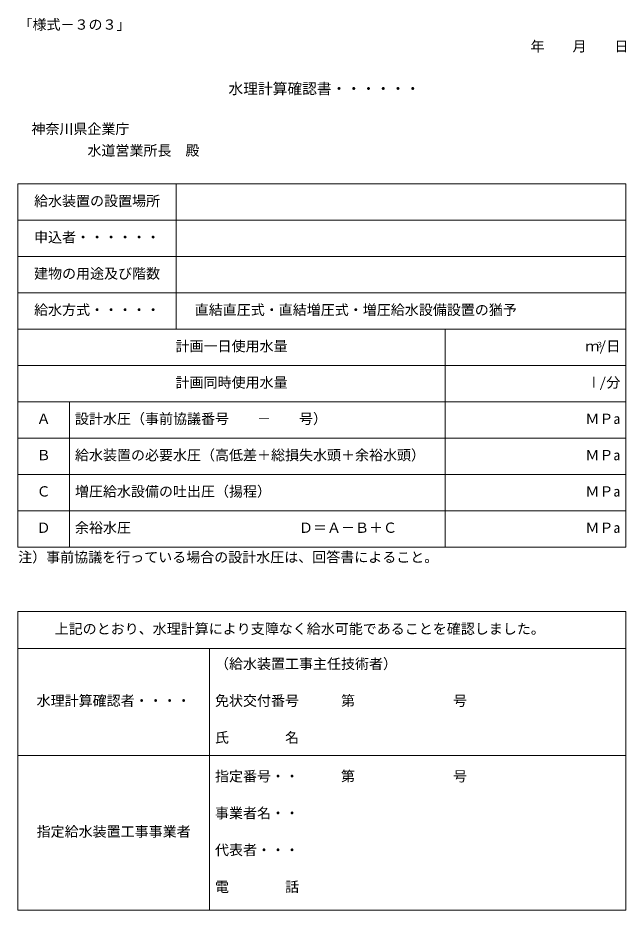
# Model space of a CAD drawing. Units: millimetres, scale not verified. Extents: x -10324 to 6184, y -10922 to 13286.
import ezdxf
from ezdxf.enums import TextEntityAlignment as Align

# ---------------------------------------------------------------- set-up
doc = ezdxf.new("R2010")
doc.units = ezdxf.units.MM
doc.header["$LTSCALE"] = 100
doc.layers.add('0-0', color=4, linetype='Continuous', lineweight=9)
doc.styles.add('祥南行書体', font='')
doc.styles.add('ＭＳ ゴシック', font='')
doc.styles.add('ＭＳ 明朝', font='')
doc.styles.get('祥南行書体').set_extended_font_data('祥南行書体')
doc.styles.get('ＭＳ ゴシック').set_extended_font_data('MS Gothic')
doc.styles.get('ＭＳ 明朝').set_extended_font_data('MS Mincho')

msp = doc.modelspace()

# ---------------------------------------------------------------- linework, layer by layer
at = {"layer": '0-0'}
for p, q in [((-10323.7, 8778.5), (6176.3, 8778.5)), ((-10323.7, 8778.5), (-10323.7, -1071.5)), ((-6023.7, 8778.5), (-6023.7, 4838.5)), ((6176.3, 8778.5), (6176.3, -1071.5)), ((-10323.7, 7793.5), (6176.3, 7793.5)), ((-10323.7, 6808.5), (6176.3, 6808.5)), ((-10323.7, 5823.5), (6176.3, 5823.5)), ((-10323.7, 4838.5), (6176.3, 4838.5)), ((1276.3, 4838.5), (1276.3, -1071.5)), ((-10323.7, 3853.5), (6176.3, 3853.5)), ((-10323.7, 2868.5), (6176.3, 2868.5)), ((-8923.7, 2868.5), (-8923.7, -1071.5)), ((-10323.7, 1883.5), (6176.3, 1883.5)), ((-10323.7, 898.5), (6176.3, 898.5)), ((-10323.7, -86.5), (6176.3, -86.5)), ((-10323.7, -1071.5), (6176.3, -1071.5)), ((-10323.7, -2821.5), (6176.3, -2821.5)), ((6176.3, -2821.5), (6176.3, -10921.5)), ((-10323.7, -3821.5), (6176.3, -3821.5)), ((-5123.7, -3821.5), (-5123.7, -10921.5)), ((-10323.7, -6721.5), (6176.3, -6721.5))]:
    msp.add_line(p, q, dxfattribs=at)
msp.add_lwpolyline([(-10323.7, -2821.5), (-10323.7, -10921.5), (6176.3, -10921.5)], dxfattribs=at)

# ---------------------------------------------------------------- texts
for s, height, style, p in [('「様式－３の３」', 278.6, 'ＭＳ ゴシック', (-10306.4, 12880.6)), ('年\u3000\u3000月\u3000\u3000日', 278.6, 'ＭＳ 明朝', (3587.8, 12289.7)), ('神奈川県企業庁', 278.6, 'ＭＳ 明朝', (-9955.1, 10050.2)), ('水道営業所長\u3000殿', 278.6, 'ＭＳ 明朝', (-8435.1, 9464.3)), ('給水装置の設置場所', 278.6, 'ＭＳ 明朝', (-9883.7, 8096)), ('申込者・・・・・・', 278.6, 'ＭＳ 明朝', (-9883.7, 7111)), ('建物の用途及び階数', 278.6, 'ＭＳ 明朝', (-9883.7, 6126)), ('給水方式・・・・・', 278.6, 'ＭＳ 明朝', (-9883.7, 5141)), ('直結直圧式・直結増圧式・増圧給水設備設置の猶予', 278.6, 'ＭＳ 明朝', (-5523.7, 5141)), ('計画一日使用水量', 278.6, 'ＭＳ 明朝', (-6043.7, 4156)), ('ｍ/日', 278.6, 'ＭＳ 明朝', (5076.3, 4156)), ('３', 146.6, 'ＭＳ 明朝', (5359.6, 4301.1)), ('計画同時使用水量', 278.6, 'ＭＳ 明朝', (-6043.7, 3171)), ('l', 278.6, '祥南行書体', (5266.3, 3171)), ('/分', 278.6, 'ＭＳ 明朝', (5456.3, 3171)), ('Ａ', 278.6, 'ＭＳ 明朝', (-9813.7, 2186)), ('設計水圧（事前協議番号\u3000\u3000－\u3000\u3000号）', 278.6, 'ＭＳ 明朝', (-8773.7, 2186)), ('ＭＰa', 278.6, 'ＭＳ 明朝', (5076.3, 2186)), ('Ｂ', 278.6, 'ＭＳ 明朝', (-9813.7, 1201)), ('給水装置の必要水圧（高低差＋総損失水頭＋余裕水頭）', 278.6, 'ＭＳ 明朝', (-8773.7, 1201)), ('ＭＰa', 278.6, 'ＭＳ 明朝', (5076.3, 1201)), ('Ｃ', 278.6, 'ＭＳ 明朝', (-9813.7, 216)), ('増圧給水設備の吐出圧（揚程）', 278.6, 'ＭＳ 明朝', (-8773.7, 216)), ('ＭＰa', 278.6, 'ＭＳ 明朝', (5076.3, 216)), ('Ｄ', 278.6, 'ＭＳ 明朝', (-9813.7, -769)), ('余裕水圧\u3000\u3000\u3000\u3000\u3000\u3000\u3000\u3000\u3000\u3000\u3000\u3000Ｄ＝Ａ－Ｂ＋Ｃ', 278.6, 'ＭＳ 明朝', (-8773.7, -769)), ('ＭＰa', 278.6, 'ＭＳ 明朝', (5076.3, -769)), ('注）事前協議を行っている場合の設計水圧は、回答書によること。', 278.6, 'ＭＳ 明朝', (-10314.6, -1568)), ('上記のとおり、水理計算により支障なく給水可能であることを確認しました。', 278.6, 'ＭＳ 明朝', (-9323.7, -3511.5)), ('（給水装置工事主任技術者）', 278.6, 'ＭＳ 明朝', (-4973.7, -4461.5)), ('水理計算確認者・・・・', 278.6, 'ＭＳ 明朝', (-9813.7, -5461.5)), ('免状交付番号\u3000\u3000\u3000第\u3000\u3000\u3000\u3000\u3000\u3000\u3000号', 278.6, 'ＭＳ 明朝', (-4973.7, -5461.5)), ('氏\u3000\u3000\u3000\u3000名', 278.6, 'ＭＳ 明朝', (-4973.7, -6461.5)), ('指定番号・・', 278.6, 'ＭＳ 明朝', (-4973.7, -7511.5)), ('第\u3000\u3000\u3000\u3000\u3000\u3000\u3000号', 278.6, 'ＭＳ 明朝', (-1553.7, -7511.5)), ('事業者名・・', 278.6, 'ＭＳ 明朝', (-4973.7, -8511.5)), ('指定給水装置工事事業者', 278.6, 'ＭＳ 明朝', (-9813.7, -9011.5)), ('代表者・・・', 278.6, 'ＭＳ 明朝', (-4973.7, -9511.5)), ('電\u3000\u3000\u3000\u3000話', 278.6, 'ＭＳ 明朝', (-4973.7, -10511.5))]:
    msp.add_text(s, height=height, dxfattribs=dict(at, style=style)).set_placement(p, align=Align.BOTTOM_LEFT)
at = {"layer": '0-0', "color": 7, "style": 'ＭＳ 明朝'}
msp.add_text('水理計算確認書・・・・・・', height=293.3, dxfattribs=at).set_placement((-4608.6, 11129.9), align=Align.BOTTOM_LEFT)

doc.saveas('drawing.dxf')
